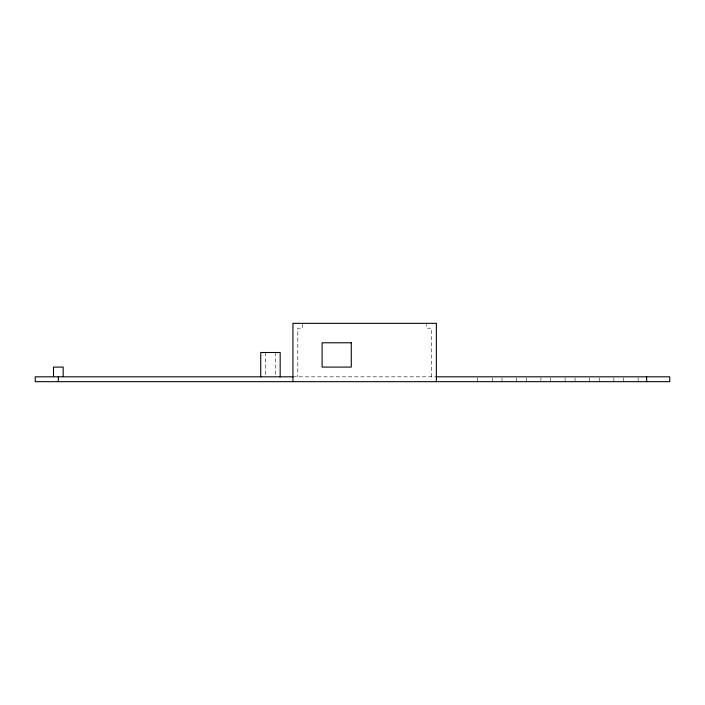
<?xml version="1.0" encoding="UTF-8"?>
<svg xmlns="http://www.w3.org/2000/svg" width="705" height="705" viewBox="0 0 705 705"><rect width="100%" height="100%" fill="white"/><g stroke="black" fill="none" stroke-linecap="round" stroke-linejoin="round"><path stroke-width="0.53" stroke-dasharray="3.52 2.64" d="M292.936 376.814L436.369 376.814M638.148 377.783L638.148 381.669M623.564 377.783L623.564 381.669M613.835 377.783L613.835 381.669M599.25 377.783L599.25 381.669M589.433 377.783L589.433 381.669M575.033 377.783L575.033 381.669M565.102 377.783L565.102 381.669M550.737 377.783L550.737 381.669M540.902 377.783L540.902 380.7M526.318 377.783L526.318 381.669M516.598 377.783L516.598 381.669M502.013 377.783L502.013 381.669M492.284 377.783L492.284 381.669M477.699 377.783L477.699 381.669M431.513 376.814L431.513 328.186L426.648 328.186L426.648 324.3M302.665 324.3L302.665 328.186L297.801 328.186L297.801 376.814M275.311 352.5L275.311 375.756M265.591 352.5L265.591 375.756"/><path stroke-width="1.06" d="M292.936 376.814L35.25 376.814L35.25 381.669L669.75 381.669L669.75 376.814L436.369 376.814M646.652 376.814L646.652 381.669M436.369 381.669L436.369 323.331L292.936 323.331L292.936 381.669M280.176 376.814L280.176 352.5L260.727 352.5L260.727 376.814M63.186 376.496L63.186 367.085L53.509 367.085L53.509 376.496M58.348 376.814L58.348 381.669M351.284 342.78L322.114 342.78L322.114 367.085L351.284 367.085L351.284 342.78"/></g></svg>
